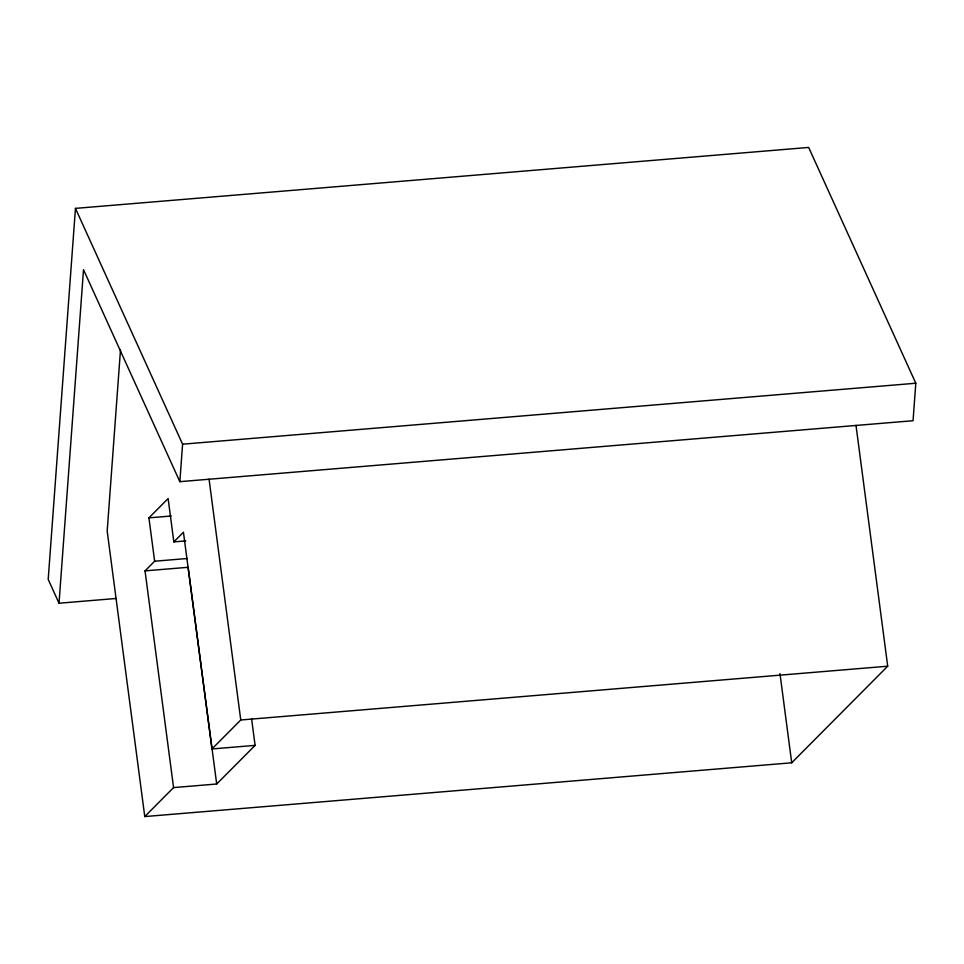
<?xml version="1.0" encoding="UTF-8"?>
<svg xmlns="http://www.w3.org/2000/svg" width="964" height="964" viewBox="0 0 964 964"><rect width="100%" height="100%" fill="white"/><g stroke="black" fill="none" stroke-linecap="round" stroke-linejoin="round"><path stroke-width="1.45" d="M59.021 603.223L83.519 269.679L179.846 481.663L913.053 420.714L915.8 383.238L808.663 147.432L75.457 208.381L48.2 579.4L59.021 603.223L116.005 598.487M120.488 349.944L107.185 531.104L144.769 816.568L791.709 762.789L887.711 666.208L855.996 425.353M179.846 481.663L182.594 444.187L75.457 208.381M144.769 816.568L173.568 787.588L145.034 570.869L154.638 561.217L148.926 517.861L168.122 498.545L173.833 541.901L185.727 540.9M173.833 541.901L183.437 532.236L211.96 748.956L255.099 745.377L251.58 718.65M211.96 748.956L240.759 719.988L887.711 666.208M173.568 787.588L216.695 784.009L255.099 745.377M182.594 444.187L915.8 383.238M148.926 517.861L171.231 516.017M154.638 561.217L187.353 558.493M145.034 570.869L188.161 567.29L216.695 784.009M779.972 673.583L791.709 762.789M209.055 479.132L240.759 719.988"/></g></svg>
